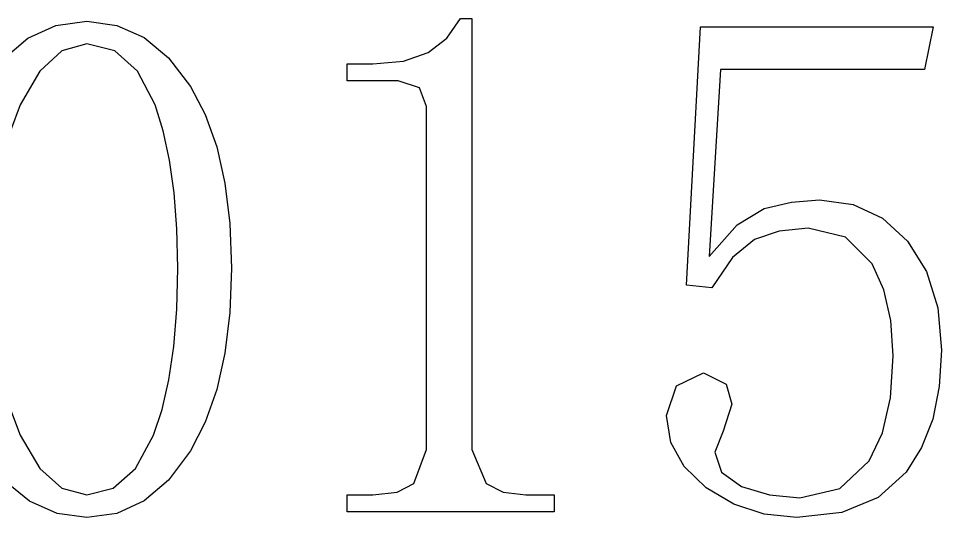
# Model space of a CAD drawing. Extents: x 0 to 420, y 0 to 297.
# Drawn here: x 362.25 to 367.96, y 59.23 to 62.31 of the extents above; entities that cross this region are included whole.
import ezdxf

# ---------------------------------------------------------------- set-up
doc = ezdxf.new("R2010")
doc.units = 0

msp = doc.modelspace()

# ---------------------------------------------------------------- linework, layer by layer
at = {"color": 94, "lineweight": 25}
for points in [[(365.0592, 62.3135), (365.0592, 59.6468), (365.1469, 59.4363), (365.2522, 59.3837), (365.3925, 59.3661), (365.568, 59.3661), (365.568, 59.2609), (364.2873, 59.2609), (364.2873, 59.3661), (364.4452, 59.3661), (364.5965, 59.3837), (364.6996, 59.4363), (364.7785, 59.6468), (364.7785, 61.7696), (364.7346, 61.8837), (364.6031, 61.9275), (364.2873, 61.9275), (364.2873, 62.0328), (364.4452, 62.0328), (364.636, 62.0503), (364.7873, 62.103), (364.9035, 62.1907), (364.989, 62.3135)], [(367.2101, 61.1907), (367.4186, 61.1624), (367.5999, 61.0776), (367.7539, 60.9363), (367.8709, 60.7482), (367.9411, 60.523), (367.9645, 60.2609), (367.9507, 60.0361), (367.9096, 59.8354), (367.8411, 59.6589), (367.7452, 59.5065), (367.5727, 59.3505), (367.3475, 59.257), (367.0697, 59.2258), (366.867, 59.2462), (366.6799, 59.3076), (366.5083, 59.41), (366.3719, 59.5416), (366.29, 59.6907), (366.2627, 59.8573), (366.3241, 60.0416), (366.4908, 60.1205), (366.6311, 60.0503), (366.6662, 59.9275), (366.6136, 59.7609), (366.561, 59.6293), (366.6026, 59.5065), (366.7276, 59.4188), (366.9009, 59.3661), (367.0873, 59.3486), (367.3351, 59.4056), (367.5171, 59.5766), (367.5999, 59.7501), (367.6497, 59.9665), (367.6662, 60.2258), (367.6516, 60.4451), (367.6077, 60.6351), (367.5346, 60.7959), (367.3702, 60.9604), (367.1399, 61.0152), (366.9601, 60.9977), (366.8066, 60.9451), (366.6706, 60.8354), (366.5434, 60.6468), (366.3855, 60.6644), (366.4732, 62.2609), (367.9118, 62.2609), (367.8592, 61.9977), (366.596, 61.9977), (366.5259, 60.8398), (366.6991, 61.0372), (366.868, 61.1381), (367.0368, 61.1775)]]:
    msp.add_lwpolyline(points, close=True, dxfattribs=at)
for points in [[(362.1554, 62.0591), (362.3105, 62.1907), (362.4843, 62.2696), (362.6768, 62.2959), (362.8615, 62.2707), (363.0298, 62.1951), (363.1817, 62.069), (363.3171, 61.8924), (363.4087, 61.7184), (363.4799, 61.5191), (363.5308, 61.2945), (363.5613, 61.0447), (363.5715, 60.7696), (363.5613, 60.4942), (363.5308, 60.2433), (363.4799, 60.017), (363.4087, 59.8152), (363.3171, 59.6381), (363.1817, 59.4577), (363.0298, 59.3288), (362.8615, 59.2515), (362.6768, 59.2258), (362.4915, 59.251), (362.3215, 59.3266), (362.1669, 59.4527)], [(362.2045, 59.8938), (362.2645, 59.7345), (362.3843, 59.5299), (362.5218, 59.4071), (362.6768, 59.3661), (362.8395, 59.4071), (362.9769, 59.5299), (363.089, 59.7345), (363.1427, 59.8938), (363.1844, 60.077), (363.2143, 60.284), (363.2322, 60.5149), (363.2382, 60.7696), (363.2325, 61.0121), (363.2157, 61.2342), (363.1876, 61.4359), (363.1483, 61.6173), (363.0978, 61.7784), (362.9886, 61.988), (362.8483, 62.1137), (362.6768, 62.1556), (362.5218, 62.1137), (362.3843, 61.988), (362.2645, 61.7784), (362.2045, 61.6173)]]:
    msp.add_lwpolyline(points, dxfattribs=at)

doc.saveas('drawing.dxf')
